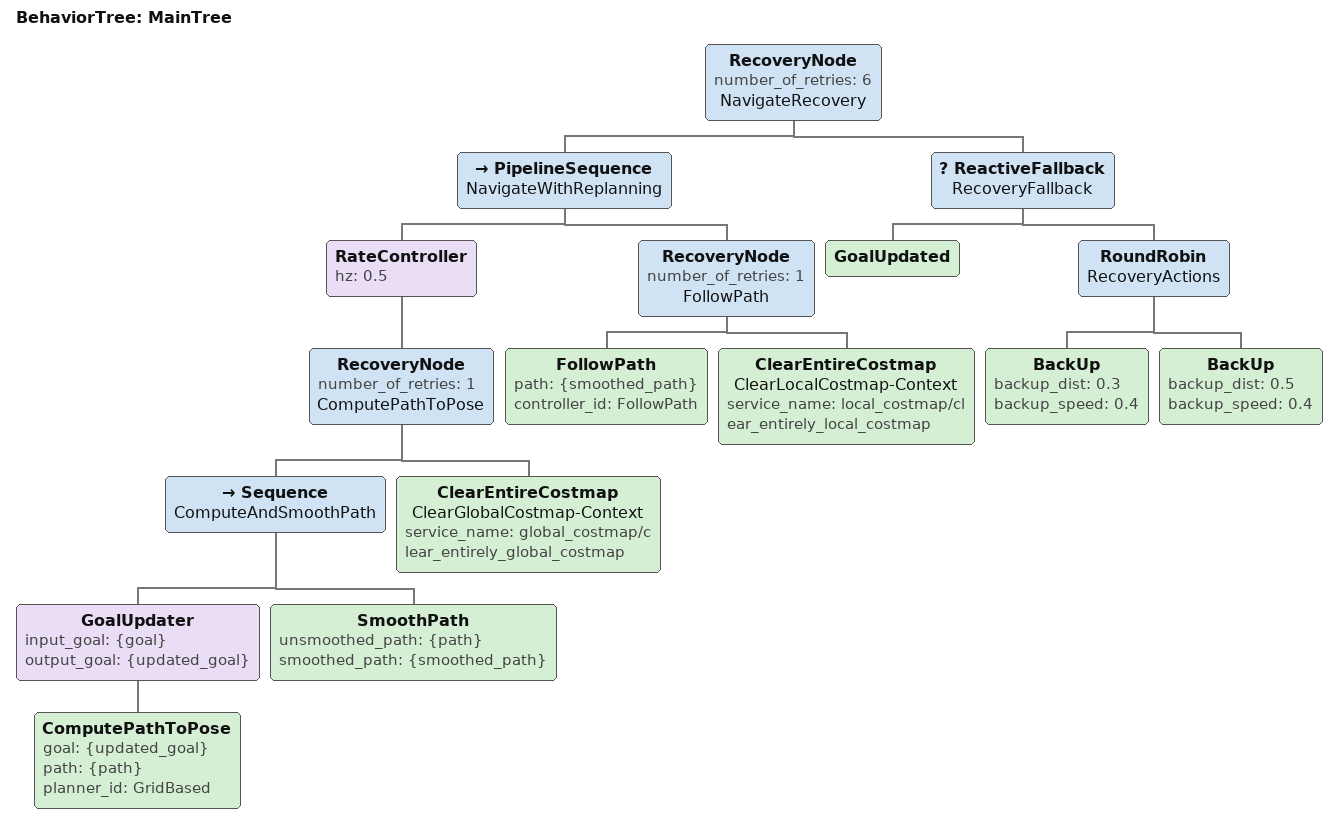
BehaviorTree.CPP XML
<!--
  Behavior tree aligned with the SCURM navigation setup:
  replans periodically, smooths the path, follows it, and uses custom recovery.
-->
<root main_tree_to_execute="MainTree">
  <BehaviorTree ID="MainTree">
    <RecoveryNode number_of_retries="6" name="NavigateRecovery">
      <PipelineSequence name="NavigateWithReplanning">
        <RateController hz="0.5">
          <RecoveryNode number_of_retries="1" name="ComputePathToPose">
            <Sequence name="ComputeAndSmoothPath">
              <GoalUpdater input_goal="{goal}" output_goal="{updated_goal}">
                <ComputePathToPose goal="{updated_goal}" path="{path}" planner_id="GridBased"/>
              </GoalUpdater>
              <SmoothPath unsmoothed_path="{path}" smoothed_path="{smoothed_path}"/>
            </Sequence>
            <ClearEntireCostmap name="ClearGlobalCostmap-Context" service_name="global_costmap/clear_entirely_global_costmap"/>
          </RecoveryNode>
        </RateController>
        <RecoveryNode number_of_retries="1" name="FollowPath">
          <FollowPath path="{smoothed_path}" controller_id="FollowPath"/>
          <ClearEntireCostmap name="ClearLocalCostmap-Context" service_name="local_costmap/clear_entirely_local_costmap"/>
        </RecoveryNode>
      </PipelineSequence>
      <ReactiveFallback name="RecoveryFallback">
        <GoalUpdated/>
        <RoundRobin name="RecoveryActions">
          <BackUp backup_dist="0.3" backup_speed="0.4"/>
          <BackUp backup_dist="0.5" backup_speed="0.4"/>
        </RoundRobin>
      </ReactiveFallback>
    </RecoveryNode>
  </BehaviorTree>
</root>
